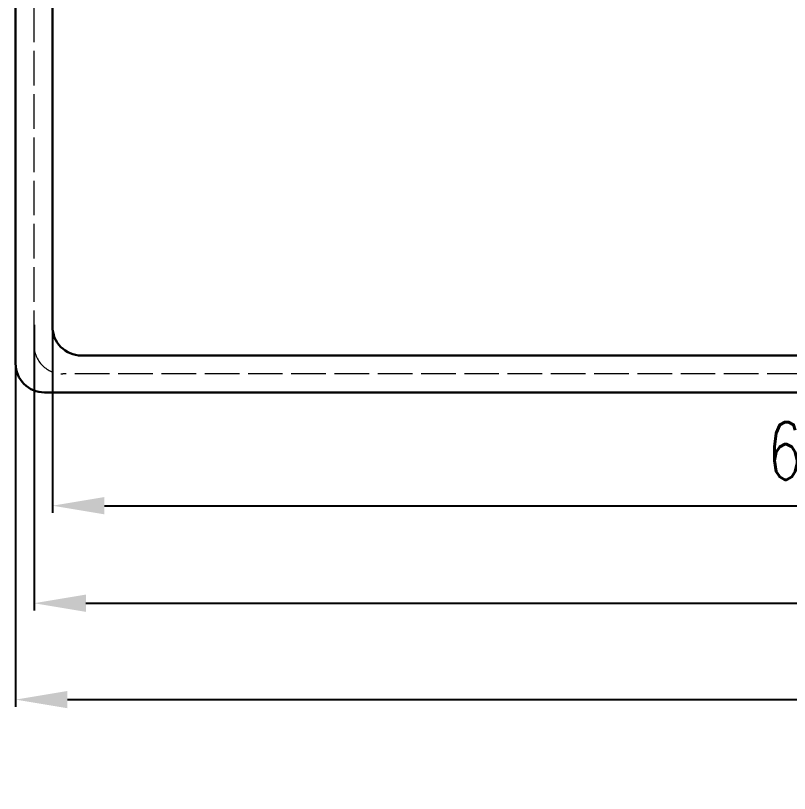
# Model space of a CAD drawing. Header units: millimetres. Extents: x 24811 to 87790, y -117823 to -2257.
# Drawn here: x 86929 to 87197.3, y -117765 to -117495.4 of the extents above; entities that cross this region are included whole.
import ezdxf

# ---------------------------------------------------------------- set-up
doc = ezdxf.new("R2010")
doc.units = ezdxf.units.MM
doc.header["$PDSIZE"] = -1
doc.linetypes.add('ACAD_ISO02W100', pattern=[15, 12, -3])
doc.layers.add('尺寸標注', color=1, linetype='Continuous', lineweight=30)
doc.styles.add('DIM', font='txt.shx', dxfattribs={"width": 0.7, "bigfont": 'chineset.shx'})
doc.dimstyles.new('mm+in', dxfattribs={"dimscale": 2, "dimtxt": 10, "dimasz": 9, "dimexe": 1.25, "dimexo": 0.625, "dimgap": 2, "dimtad": 1, "dimtoh": 1, "dimdec": 1, "dimtxsty": 'DIM', "dimcen": 0, "dimclrd": 1, "dimclre": 1, "dimclrt": 3, "dimadec": 0, "dimazin": 0, "dimtfac": 1, "dimtdec": 1, "dimtmove": 0, "dimatfit": 3, "dimfxl": 1, "dimarcsym": 0})

# ---------------------------------------------------------------- blocks, each defined once
blk = doc.blocks.new('*D52')
at = {"layer": 'Defpoints', "color": 0}
for p in [(86929.03, -117595.02), (87653.03, -117595.02), (87653.03, -117732.51)]:
    blk.add_point(p, dxfattribs=at)
at = {"layer": '尺寸標注', "color": 1, "lineweight": -2}
for p, q in [((86929.03, -117596.27), (86929.03, -117735.01)), ((87653.03, -117596.27), (87653.03, -117735.01)), ((86947.03, -117732.51), (87635.03, -117732.51))]:
    blk.add_line(p, q, dxfattribs=at)
at = {"layer": '尺寸標注', "color": 1}
for points in [[(86947.03, -117729.51), (86947.03, -117735.51), (86929.03, -117732.51)], [(87635.03, -117729.51), (87635.03, -117735.51), (87653.03, -117732.51)]]:
    blk.add_solid(points, dxfattribs=at)
at = {"layer": '尺寸標注', "color": 3, "insert": (87291.03, -117718.51), "char_height": 20, "attachment_point": 5, "style": 'DIM'}
blk.add_mtext('724mm [28 1/2"]', dxfattribs=at)
blk = doc.blocks.new('*D53')
at = {"layer": 'Defpoints', "color": 0}
for p in [(86935.43, -117601.33), (87646.63, -117601.33), (87646.63, -117699.1)]:
    blk.add_point(p, dxfattribs=at)
at = {"layer": '尺寸標注', "color": 1, "lineweight": -2}
for p, q in [((86935.43, -117602.58), (86935.43, -117701.6)), ((87646.63, -117602.58), (87646.63, -117701.6)), ((86953.43, -117699.1), (87628.63, -117699.1))]:
    blk.add_line(p, q, dxfattribs=at)
at = {"layer": '尺寸標注', "color": 1}
for points in [[(86953.43, -117696.1), (86953.43, -117702.1), (86935.43, -117699.1)], [(87628.63, -117696.1), (87628.63, -117702.1), (87646.63, -117699.1)]]:
    blk.add_solid(points, dxfattribs=at)
at = {"layer": '尺寸標注', "color": 3, "insert": (87291.03, -117683.43), "char_height": 20, "attachment_point": 5, "style": 'DIM'}
blk.add_mtext('711,2mm [28"]', dxfattribs=at)
blk = doc.blocks.new('*D54')
at = {"layer": 'Defpoints', "color": 0}
for p in [(86941.83, -117590.71), (87640.23, -117590.71), (87640.23, -117665.29)]:
    blk.add_point(p, dxfattribs=at)
at = {"layer": '尺寸標注', "color": 1, "lineweight": -2}
for p, q in [((86941.83, -117591.96), (86941.83, -117667.79)), ((87640.23, -117591.96), (87640.23, -117667.79)), ((86959.83, -117665.29), (87622.23, -117665.29))]:
    blk.add_line(p, q, dxfattribs=at)
at = {"layer": '尺寸標注', "color": 1}
for points in [[(86959.83, -117662.29), (86959.83, -117668.29), (86941.83, -117665.29)], [(87622.23, -117662.29), (87622.23, -117668.29), (87640.23, -117665.29)]]:
    blk.add_solid(points, dxfattribs=at)
at = {"layer": '尺寸標注', "color": 3, "insert": (87291.03, -117649.62), "char_height": 20, "attachment_point": 5, "style": 'DIM'}
blk.add_mtext('698,4mm [27 1/2"]', dxfattribs=at)

msp = doc.modelspace()

# ---------------------------------------------------------------- linework, layer by layer
at = {"color": 2, "linetype": 'ACAD_ISO02W100', "lineweight": 9}
msp.add_lwpolyline([(86945.43, -117213.23), (87636.63, -117213.23, -0.414214), (87646.63, -117223.23), (87646.63, -117609.63, -0.414214), (87636.63, -117619.63), (86945.43, -117619.63, -0.414214), (86935.43, -117609.63), (86935.43, -117223.23, -0.414214)], format="xyb", close=True, dxfattribs=at)
at = {"color": 3, "lineweight": 30}
msp.add_lwpolyline([(86951.83, -117219.63), (87630.23, -117219.63, -0.414214), (87640.23, -117229.63), (87640.23, -117603.23, -0.414214), (87630.23, -117613.23), (86951.83, -117613.23, -0.414214), (86941.83, -117603.23), (86941.83, -117229.63, -0.414214)], format="xyb", close=True, dxfattribs=at)
at = {"layer": '尺寸標注', "color": 0}
msp.add_lwpolyline([(86939.03, -117206.83), (87643.03, -117206.83, -0.414214), (87653.03, -117216.83), (87653.03, -117616.03, -0.414214), (87643.03, -117626.03), (86939.03, -117626.03, -0.414214), (86929.03, -117616.03), (86929.03, -117216.83, -0.414214)], format="xyb", close=True, dxfattribs=at)

# ---------------------------------------------------------------- dimensions: what is measured, and where the dimension line sits
for base, p1, p2, picture, middle in [((87640.23, -117665.29), (86941.83, -117590.71), (87640.23, -117590.71), '*D54', (87291.03, -117665.29)), ((87646.63, -117699.1), (86935.43, -117601.33), (87646.63, -117601.33), '*D53', (87291.03, -117699.1))]:
    dim = msp.add_linear_dim(base=base, p1=p1, p2=p2, dimstyle='mm+in', override={"dimpost": 'mm', "dimfxl": 0.2}, dxfattribs=at)
    dim.commit()
    dim.dimension.update_dxf_attribs({"geometry": picture, "text_midpoint": middle, "dimtype": 160})
dim = msp.add_linear_dim(base=(87653.03, -117732.51), p1=(86929.03, -117595.02), p2=(87653.03, -117595.02), dimstyle='mm+in', override={"dimpost": 'mm', "dimfxl": 0.2}, dxfattribs=at)
dim.commit()
dim.dimension.update_dxf_attribs({"geometry": '*D52', "text_midpoint": (87291.03, -117718.51)})

doc.saveas('drawing.dxf')
